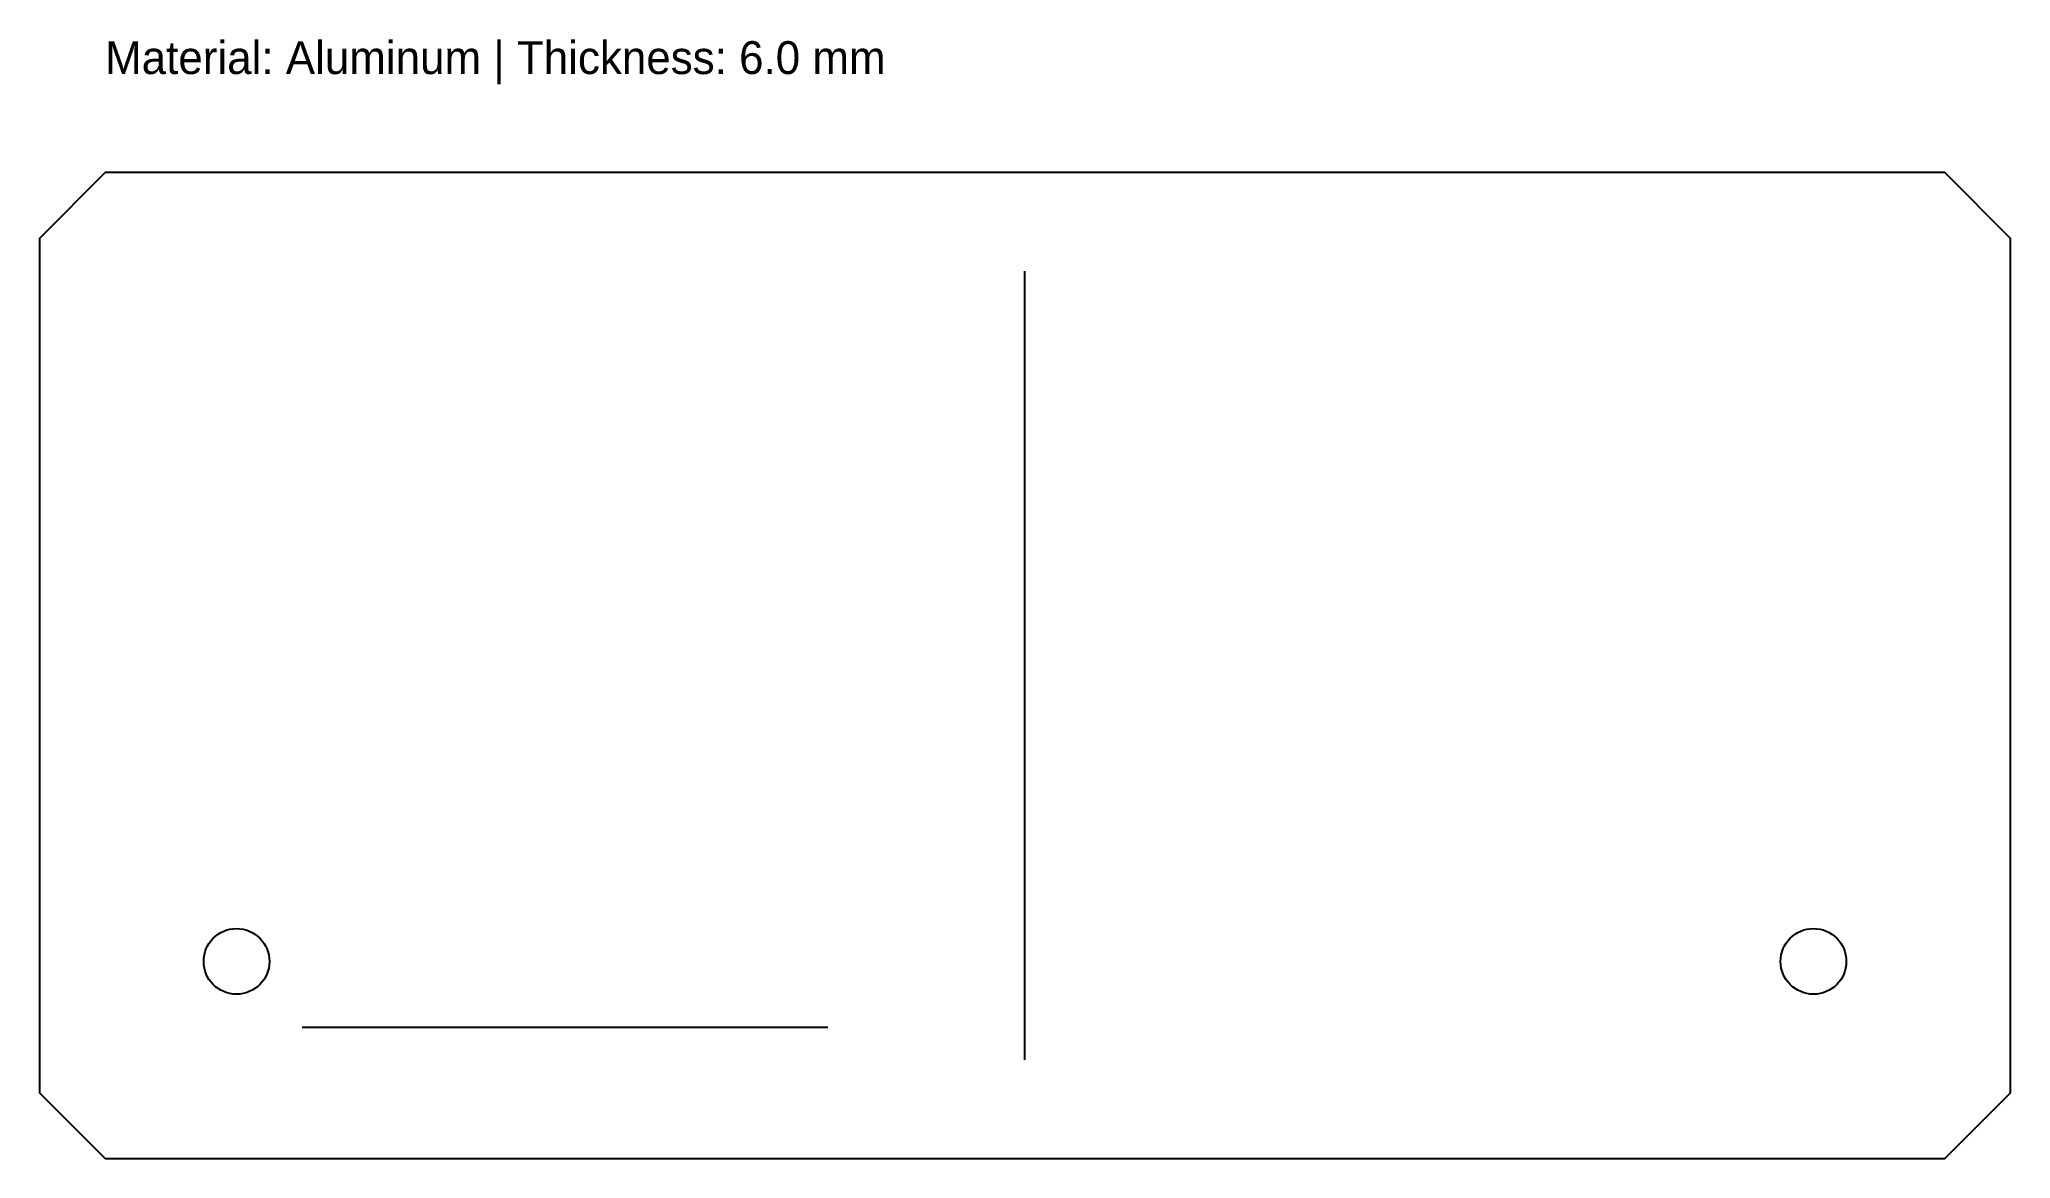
# Model space of a CAD drawing. Header units: metres. Extents: x 0 to 300, y 0 to 170.
import ezdxf

# ---------------------------------------------------------------- set-up
doc = ezdxf.new("R2010")
doc.units = ezdxf.units.M

msp = doc.modelspace()

# ---------------------------------------------------------------- linework, layer by layer
at = {"linetype": 'CONTINUOUS'}
msp.add_line((40, 20), (120, 20), dxfattribs=at)
msp.add_lwpolyline([(10, 0), (290, 0), (300, 10), (300, 140), (290, 150), (10, 150), (0, 140), (0, 10)], close=True)
for centre in [(30, 30), (270, 30)]:
    msp.add_circle(centre, 5)
at = {"layer": 'CONTINUOUS'}
msp.add_line((150, 15), (150, 135), dxfattribs=at)

# ---------------------------------------------------------------- texts
at = {"layer": 'NOTES'}
msp.add_text('Material: Aluminum | Thickness: 6.0 mm', height=5, dxfattribs=at).set_placement((10, 165))

doc.saveas('drawing.dxf')
